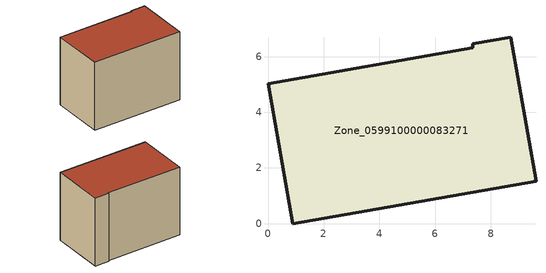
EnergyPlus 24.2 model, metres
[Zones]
Zone_0599100000083271
 floor ground (C_G): 8.71,6.69 9.62,1.53 0.89,0 0,5.03 7.34,6.32 7.34,6.45 z0
 wall outside (C_F): 0.89,0 9.62,1.53 8.71,6.69 7.34,6.45 7.34,6.32 0,5.03 0.89,0 z0:6.76
 roof outside (C_R): 9.62,1.53 8.71,6.69 7.34,6.45 7.34,6.32 0,5.03 0.89,0 z6.76
[BUILDING]
Pand.0599100000083271: North Axis=0; Terrain=City; Loads Convergence Tolerance Value=0.04; Temperature Convergence Tolerance Value=0.4; Solar Distribution=FullExterior; Maximum Number of Warmup Days=25; Minimum Number of Warmup Days=1
[Site:Location]
Rotterdam.The.Hague.AP_ZH_NLD Design_Conditions: Latitude=51.96; Longitude=4.45; Time Zone=1; Elevation=-4.5
[SITE:GROUNDTEMPERATURE:BUILDINGSURFACE]
18, 18, 18, 18, 18, 18, 18, 18, 18, 18, 18, 18
[MATERIAL] Thermal Absorptance=0.9; Solar Absorptance=0.7; Visible Absorptance=0.7
Name | Roughness | Thickness | Conductivity | Density | Specific Heat
G.TI.1946 | MediumSmooth | 0.15 | 1 | 540 | 1210
F.TI.1946 | Rough | 0.3 | 0.857143 | 1920 | 840
R.TI.1946 | MediumRough | 0.2 | 0.1 | 1500 | 1000
[CONSTRUCTION]
C_G: G.TI.1946
C_F: F.TI.1946
C_R: R.TI.1946
[ZONE]
Zone_0599100000083271: Type=1; Multiplier=1; Ceiling Height=Autocalculate; Volume=Autocalculate; Floor Area=autocalculate; Part of Total Floor Area=Yes
[ZONEINFILTRATION:DESIGNFLOWRATE]
Infil_Zone_0599100000083271: Zone or ZoneList or Space or SpaceList=Zone_0599100000083271; Schedule=AlwaysOn; Design Flow Rate Calculation Method=Flow/Area; Flow Rate per Floor Area=0.003; Constant Term Coefficient=1; Temperature Term Coefficient=0; Velocity Term Coefficient=0; Velocity Squared Term Coefficient=0
[HVACTEMPLATE:ZONE:IDEALLOADSAIRSYSTEM]
Zone_0599100000083271: Maximum Heating Supply Air Temperature=50; Minimum Cooling Supply Air Temperature=13; Maximum Heating Supply Air Humidity Ratio=0.0156; Minimum Cooling Supply Air Humidity Ratio=0.0077; Heating Limit=NoLimit; Cooling Limit=NoLimit; Dehumidification Control Type=ConstantSensibleHeatRatio; Cooling Sensible Heat Ratio=0.7; Dehumidification Setpoint=60; Humidification Control Type=None; Humidification Setpoint=30; Outdoor Air Method=None; Outdoor Air Flow Rate per Person=0.00944; Outdoor Air Flow Rate per Zone Floor Area=0; Outdoor Air Flow Rate per Zone=0; Demand Controlled Ventilation Type=None; Outdoor Air Economizer Type=NoEconomizer; Heat Recovery Type=None; Sensible Heat Recovery Effectiveness=0.7; Latent Heat Recovery Effectiveness=0.65
[ZONECONTROL:THERMOSTAT]
ThermostatControl_Zone_0599100000083271: Zone or ZoneList=Zone_0599100000083271; Control Type Schedule=DualSetpointControlType; Control 1=Thermostat_Zone_0599100000083271; Temperature Difference Between Cutout And Setpoint=0
[THERMOSTATSETPOINT:DUALSETPOINT]
Thermostat_Zone_0599100000083271: Heating Setpoint Temperature Schedule=HeatingSetpoint_Zone_0599100000083271; Cooling Setpoint Temperature Schedule=CoolingSetpoint_Zone_0599100000083271
[SCHEDULE:COMPACT]
HeatingSetpoint_Zone_0599100000083271: Through: 12/31, For: AllDays, Until: 24:00, 21
CoolingSetpoint_Zone_0599100000083271: Through: 12/31, For: AllDays, Until: 24:00, 24
DualSetpointControlType: Through: 12/31, For: AllDays, Until: 24:00, 4
AlwaysOn: Through: 12/31, For: AllDays, Until: 24:00, 1
